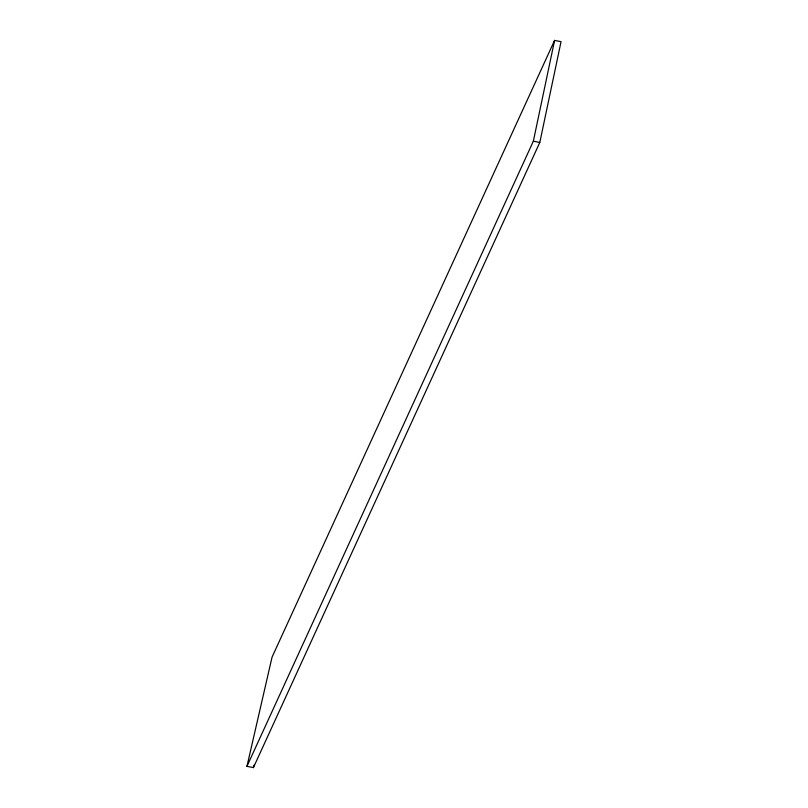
<?xml version="1.0" encoding="UTF-8"?>
<svg xmlns="http://www.w3.org/2000/svg" width="808" height="808" viewBox="0 0 808 808"><rect width="100%" height="100%" fill="white"/><g stroke="black" fill="none" stroke-linecap="round" stroke-linejoin="round"><path stroke-width="1.21" d="M246.955 766.327L533.351 141.198L554.591 40.4L561.045 41.673L539.805 142.461L253.409 767.6L246.955 766.327L272.064 657.096L554.591 40.4M253.409 767.6L253.975 765.146M533.351 141.198L539.805 142.461"/></g></svg>
